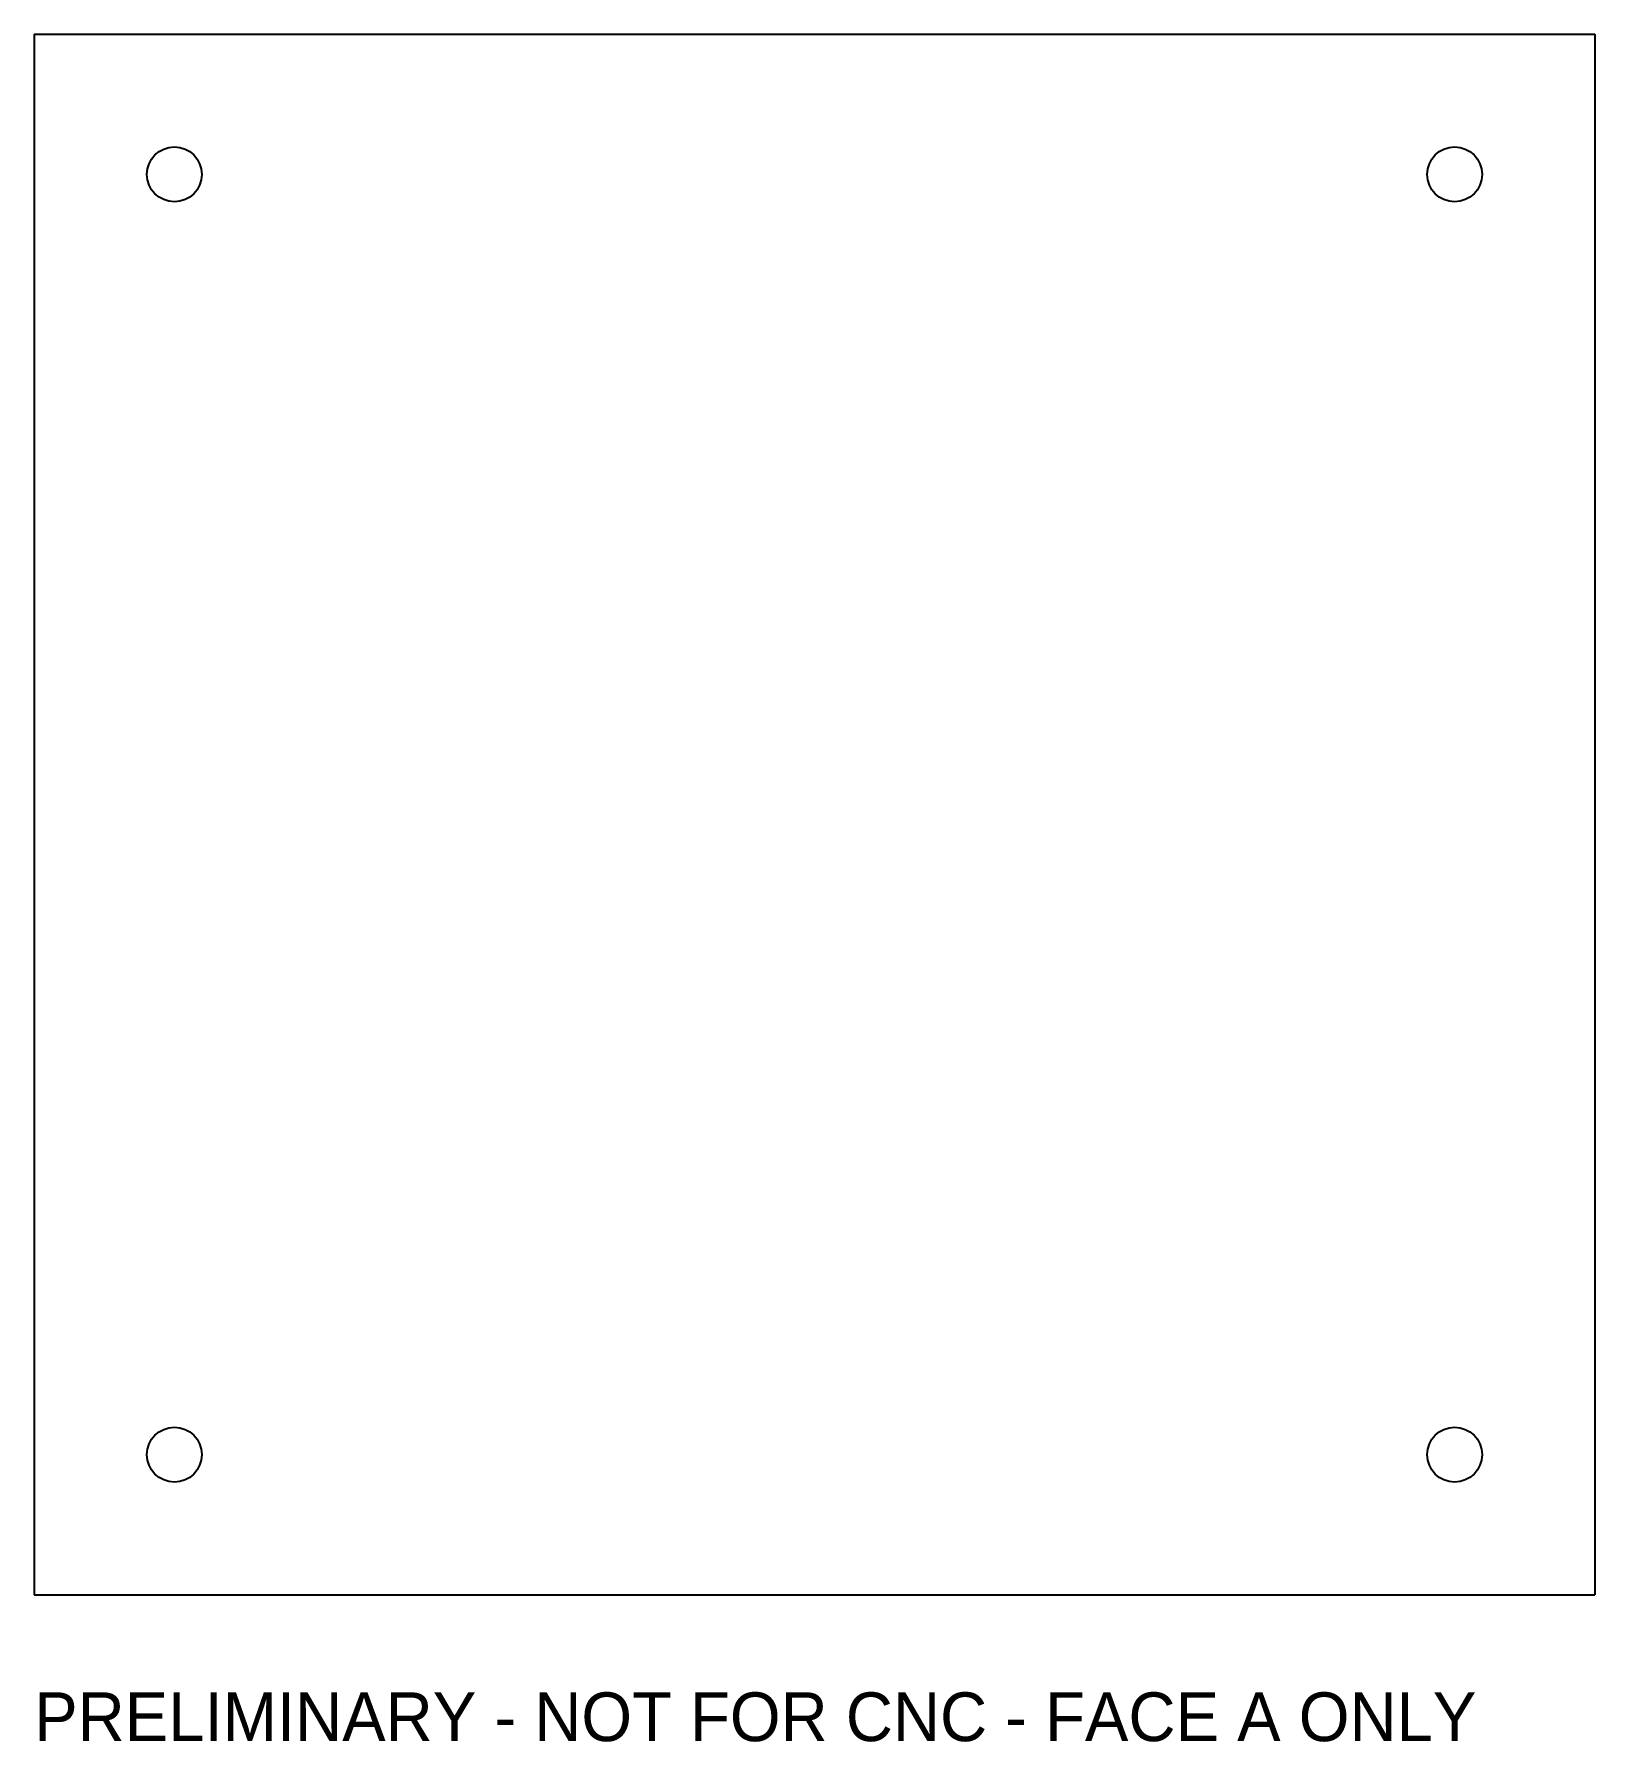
# Model space of a CAD drawing. Header units: millimetres. Extents: x 0 to 128, y -12 to 128.
import ezdxf

# ---------------------------------------------------------------- set-up
doc = ezdxf.new("R2010")
doc.units = ezdxf.units.MM
doc.layers.add('CUT', color=7, linetype='CONTINUOUS')
doc.layers.add('REFERENCE', color=7, linetype='CONTINUOUS')

msp = doc.modelspace()

# ---------------------------------------------------------------- linework, layer by layer
at = {"layer": 'CUT'}
for p, q in [((0, 128), (128, 128)), ((0, 128), (0, 0)), ((128, 128), (128, 0)), ((0, 0), (128, 0))]:
    msp.add_line(p, q, dxfattribs=at)
for centre in [(11.5, 116.5), (116.5, 116.5), (11.5, 11.5), (116.5, 11.5)]:
    msp.add_circle(centre, 2.25, dxfattribs=at)
at = {"layer": 'REFERENCE'}
for p, q in [((0, 128), (128, 128)), ((0, 128), (0, 0)), ((128, 128), (128, 0)), ((0, 0), (128, 0))]:
    msp.add_line(p, q, dxfattribs=at)

# ---------------------------------------------------------------- texts
msp.add_text('PRELIMINARY - NOT FOR CNC - FACE A ONLY', height=4, dxfattribs=at).set_placement((0, -12))

doc.saveas('drawing.dxf')
